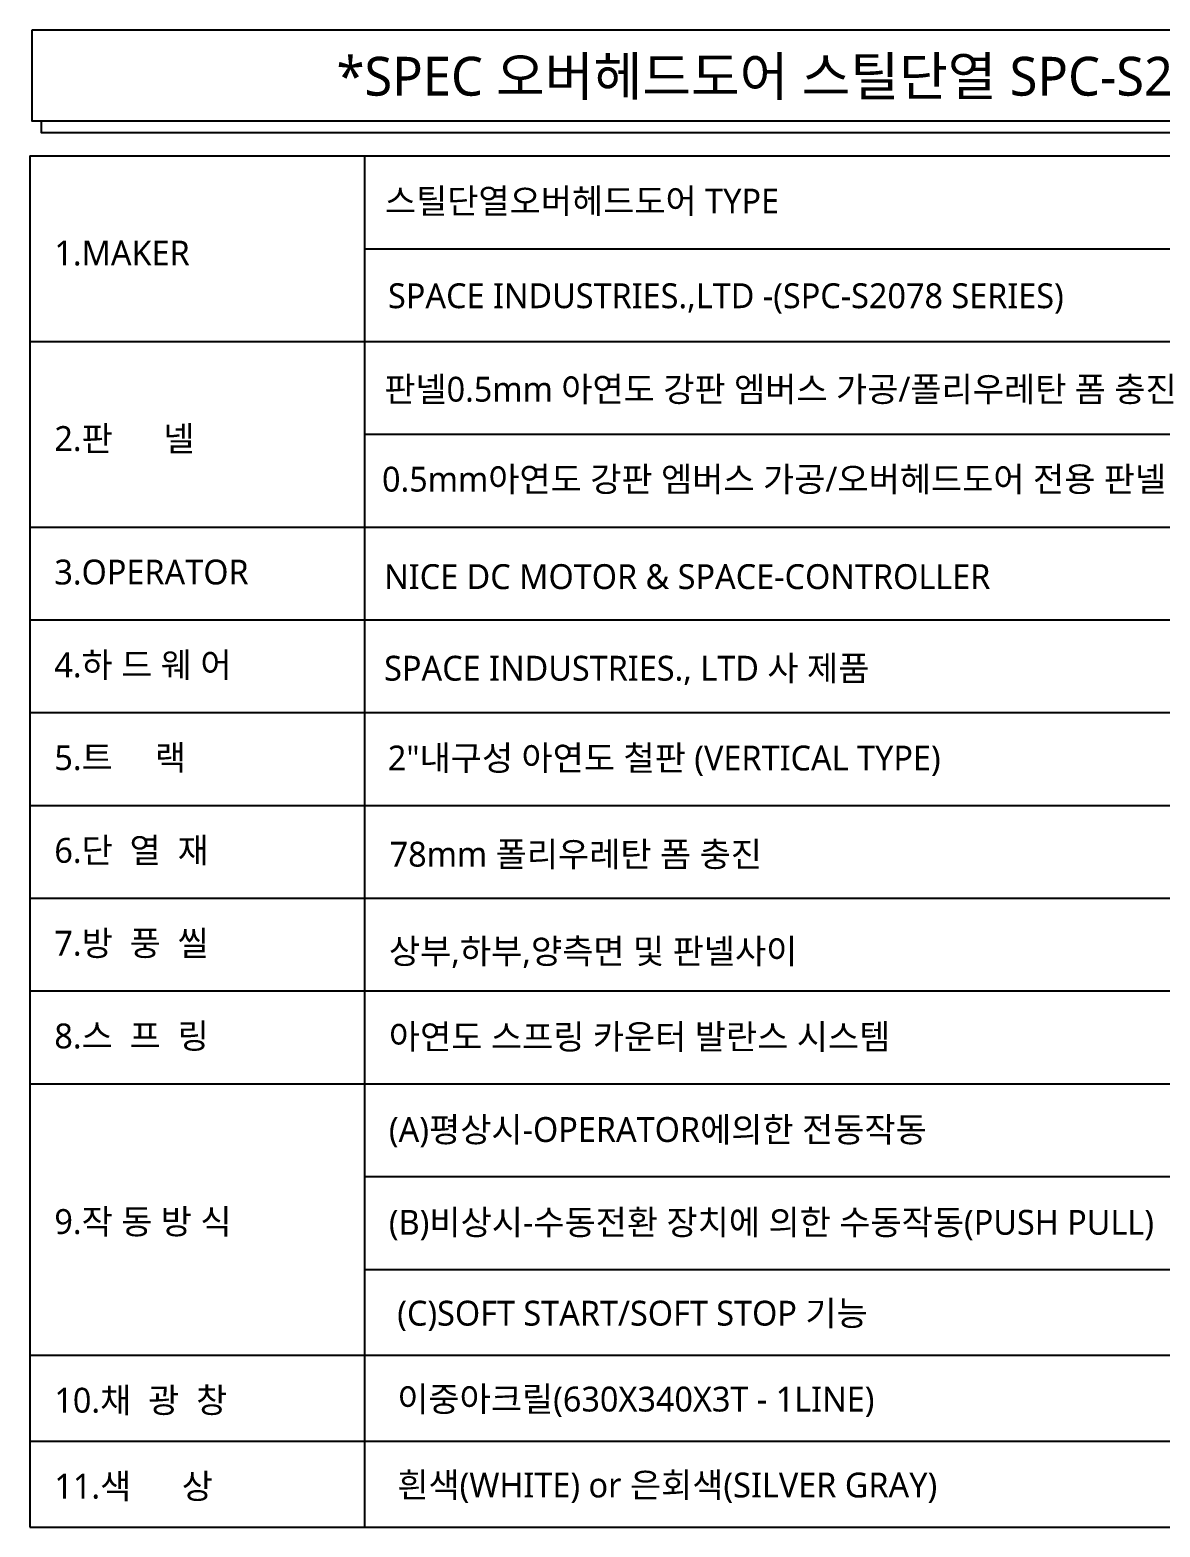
# Model space of a CAD drawing. Header units: millimetres. Extents: x 909 to 159266, y 137 to 21462.
# Drawn here: x 8971 to 12744, y 1017 to 6014 of the extents above; entities that cross this region are included whole.
import ezdxf

# ---------------------------------------------------------------- set-up
doc = ezdxf.new("R2010")
doc.units = ezdxf.units.MM
doc.header["$LTSCALE"] = 50
doc.header["$MEASUREMENT"] = 0
doc.layers.add('OHD', color=7, linetype='Continuous')
doc.layers.add('TIT', color=3, linetype='Continuous')
doc.styles.add('울릉도M', font='NanumGothic.ttf')

msp = doc.modelspace()

# ---------------------------------------------------------------- linework, layer by layer
msp.add_lwpolyline([(8978.1, 6014), (14832.5, 6014), (14832.5, 5709.1), (8978.1, 5709.1)], close=True)
msp.add_lwpolyline([(14832.5, 5975.5), (14864.2, 5975.5), (14864.2, 5670.7), (9009.8, 5670.7), (9009.8, 5709.1)])
at = {"layer": 'OHD'}
for p, q in [((8971.1, 5593.4), (8971.1, 1017.3)), ((8971.1, 5593.4), (14880.3, 5593.4)), ((10088.4, 5593.4), (10088.4, 1017.3)), ((10088.4, 5283.8), (14880.3, 5283.8)), ((8971.1, 4974.1), (14880.3, 4974.1)), ((10088.4, 4664.4), (14880.3, 4664.4)), ((8971.1, 4354.8), (14880.3, 4354.8)), ((8971.1, 4045.1), (14880.3, 4045.1)), ((8971.1, 3735.4), (14880.3, 3735.4)), ((8971.1, 3425.8), (14880.3, 3425.8)), ((8971.1, 3116.1), (14880.3, 3116.1)), ((8971.1, 2806.4), (14880.3, 2806.4)), ((8971.1, 2496.8), (14880.3, 2496.8)), ((10088.4, 2187.1), (14880.3, 2187.1)), ((10088.4, 1877.4), (14880.3, 1877.4)), ((8971.1, 1590.7), (14880.3, 1590.7)), ((8971.1, 1304), (14880.3, 1304)), ((8971.1, 1017.3), (14880.3, 1017.3))]:
    msp.add_line(p, q, dxfattribs=at)

# ---------------------------------------------------------------- texts
at = {"layer": 'TIT', "color": 4, "style": '울릉도M'}
for s, height, p in [('*SPEC 오버헤드도어 스틸단열 SPC-S2078 SERIES*', 129.633, (9994.8, 5794.6)), ('스틸단열오버헤드도어 TYPE', 82.965, (10156, 5401.4)), ('1.MAKER', 82.97, (9052.6, 5228.1)), ('SPACE INDUSTRIES.,LTD -(SPC-S2078 SERIES)', 82.965, (10166.5, 5085.3)), ('판넬0.5mm 아연도 강판 엠버스 가공/폴리우레탄 폼 충진', 82.965, (10153.9, 4773.4)), ('2.판      넬', 82.97, (9052.6, 4608.8)), ('0.5mm아연도 강판 엠버스 가공/오버헤드도어 전용 판넬 78mm', 82.965, (10146.5, 4473.2)), ('3.OPERATOR', 82.97, (9052.6, 4163.2)), ('NICE DC MOTOR & SPACE-CONTROLLER', 82.965, (10153.6, 4147.9)), ('4.하 드 웨 어', 82.97, (9052.6, 3853.5)), ('SPACE INDUSTRIES., LTD 사 제품', 82.965, (10153.6, 3842.2)), ('5.트     랙', 82.97, (9052.6, 3543.8)), ('2"내구성 아연도 철판 (VERTICAL TYPE)', 82.965, (10165.9, 3542.5)), ('6.단  열  재', 82.97, (9052.6, 3234.2)), ('78mm 폴리우레탄 폼 충진', 82.965, (10171.9, 3221.5)), ('7.방  풍  씰', 82.97, (9052.6, 2924.5)), ('상부,하부,양측면 및 판넬사이', 82.965, (10169.4, 2897.9)), ('8.스  프  링', 82.97, (9052.6, 2614.9)), ('아연도 스프링 카운터 발란스 시스템', 82.965, (10169.4, 2612.2)), ('(A)평상시-OPERATOR에의한 전동작동', 82.965, (10169.4, 2302.5)), ('9.작 동 방 식', 82.97, (9052.6, 1995.5)), ('(B)비상시-수동전환 장치에 의한 수동작동(PUSH PULL)', 82.965, (10169.4, 1992.9)), ('(C)SOFT START/SOFT STOP 기능', 82.965, (10197.3, 1689.6)), ('10.채  광  창', 82.97, (9052.6, 1399.1)), ('이중아크릴(630X340X3T - 1LINE)', 82.965, (10197.3, 1402.9)), ('11.색      상', 82.965, (9052.6, 1112.4)), ('흰색(WHITE) or 은회색(SILVER GRAY)', 82.965, (10197.3, 1116.1))]:
    msp.add_text(s, height=height, dxfattribs=at).set_placement(p)

doc.saveas('drawing.dxf')
